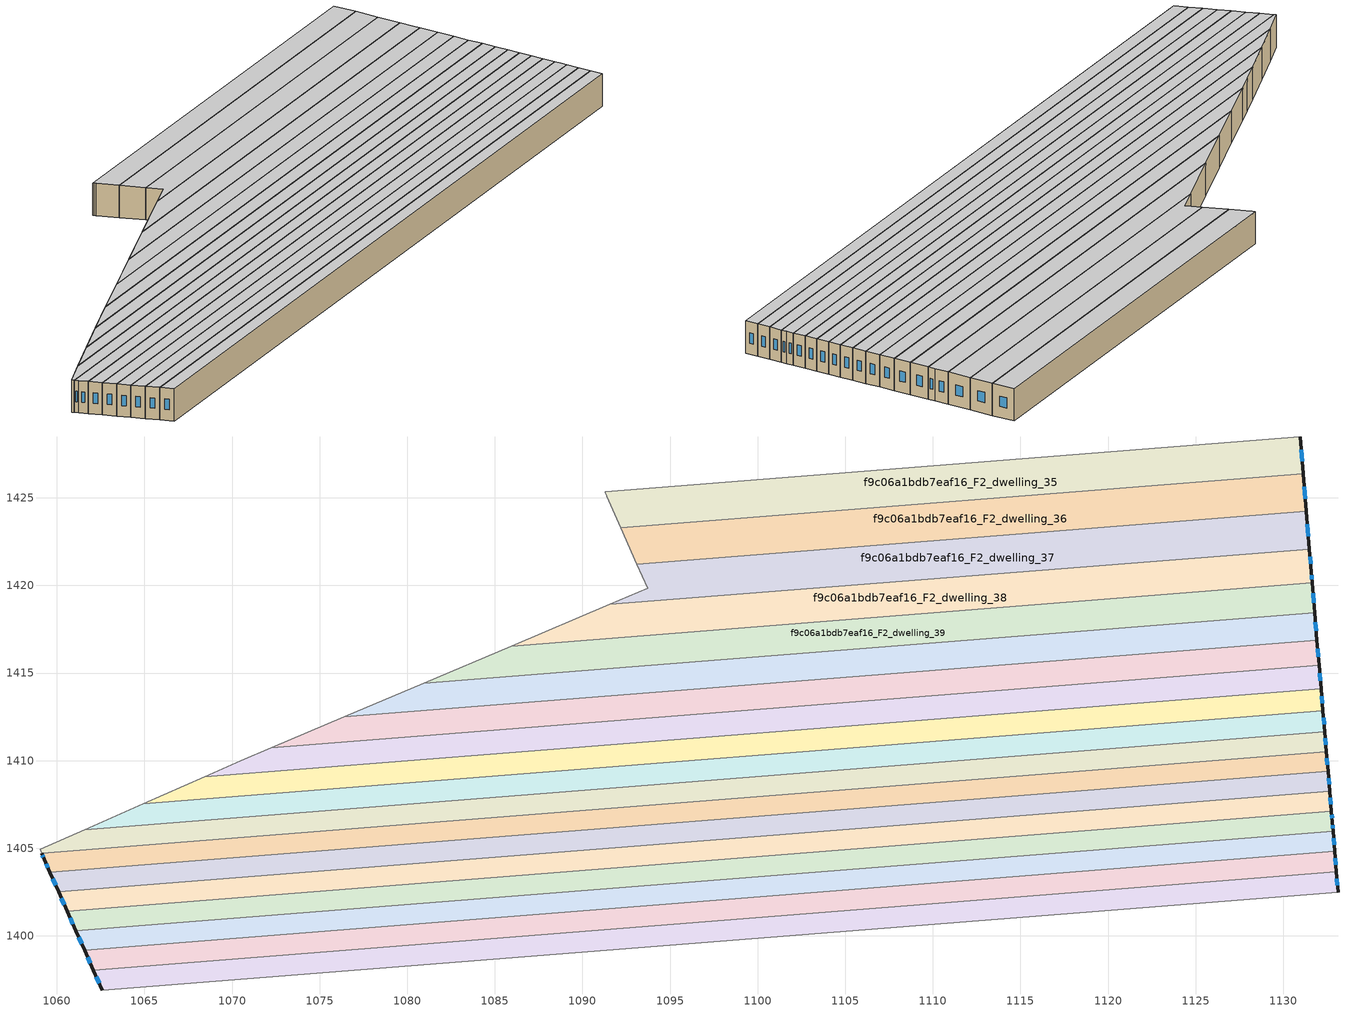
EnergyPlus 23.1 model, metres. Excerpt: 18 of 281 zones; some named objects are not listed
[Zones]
f9c06a1bdb7eaf16_F2_dwelling_35
 floor to f9c06a1bdb7eaf16_F1_dwelling_35 (EU_floor_Construction): 1130.97,1428.47 1131.14,1426.38 1092.19,1423.29 1091.4,1425.09 1091.39,1425.12 1091.31,1425.29 1091.29,1425.34 z6
 wall outside (EU_wall_Construction): 1131.14,1426.38 1130.97,1428.47 z6:9
 wall adiabatic (EU_wall_Construction): 1091.29,1425.34 1091.31,1425.29 1091.39,1425.12 1091.4,1425.09 1092.19,1423.29 z6:9
 wall to f9c06a1bdb7eaf16_F2_dwelling_34 (EU_wall_Construction): 1130.97,1428.47 1091.29,1425.34 z6:9
 wall to f9c06a1bdb7eaf16_F2_dwelling_36 (EU_wall_Construction): 1092.19,1423.29 1131.14,1426.38 z6:9
 window (EU_Window_Construction): 1131.09,1427.09 1131.03,1427.76 z7.02:7.98
 ceiling to f9c06a1bdb7eaf16_F3_dwelling_35 (EU_floor_Construction): 1131.14,1426.38 1130.97,1428.47 1091.29,1425.34 1091.31,1425.29 1091.39,1425.12 1091.4,1425.09 1092.19,1423.29 z9
f9c06a1bdb7eaf16_F2_dwelling_36
 floor to f9c06a1bdb7eaf16_F1_dwelling_36 (EU_floor_Construction): 1131.14,1426.38 1131.32,1424.24 1093.11,1421.21 1092.19,1423.29 z6
 wall outside (EU_wall_Construction): 1131.32,1424.24 1131.14,1426.38 z6:9
 wall to f9c06a1bdb7eaf16_F2_dwelling_37 (EU_wall_Construction): 1093.11,1421.21 1131.32,1424.24 z6:9
 wall adiabatic (EU_wall_Construction): 1092.19,1423.29 1093.11,1421.21 z6:9
 window (EU_Window_Construction): 1131.26,1424.96 1131.2,1425.65 z7.02:7.98
 ceiling to f9c06a1bdb7eaf16_F3_dwelling_36 (EU_floor_Construction): 1131.32,1424.24 1131.14,1426.38 1092.19,1423.29 1093.11,1421.21 z9
f9c06a1bdb7eaf16_F2_dwelling_37
 floor to f9c06a1bdb7eaf16_F1_dwelling_37 (EU_floor_Construction): 1131.32,1424.24 1131.49,1422.08 1091.55,1418.92 1093.72,1419.84 1093.11,1421.21 z6
 wall outside (EU_wall_Construction): 1131.49,1422.08 1131.32,1424.24 z6:9
 wall to f9c06a1bdb7eaf16_F2_dwelling_38 (EU_wall_Construction): 1091.55,1418.92 1131.49,1422.08 z6:9
 wall adiabatic (EU_wall_Construction): 1093.11,1421.21 1093.72,1419.84 1091.55,1418.92 z6:9
 window (EU_Window_Construction): 1131.43,1422.81 1131.38,1423.5 z7.02:7.98
 ceiling to f9c06a1bdb7eaf16_F3_dwelling_37 (EU_floor_Construction): 1131.49,1422.08 1131.32,1424.24 1093.11,1421.21 1093.72,1419.84 1091.55,1418.92 z9
f9c06a1bdb7eaf16_F2_dwelling_38
 floor to f9c06a1bdb7eaf16_F1_dwelling_38 (EU_floor_Construction): 1131.49,1422.08 1131.6,1420.79 1131.65,1420.15 1085.93,1416.53 1091.55,1418.92 z6
 wall outside (EU_wall_Construction): 1131.65,1420.15 1131.6,1420.79 1131.49,1422.08 z6:9
 wall to f9c06a1bdb7eaf16_F2_dwelling_39 (EU_wall_Construction): 1085.93,1416.53 1131.65,1420.15 z6:9
 wall adiabatic (EU_wall_Construction): 1091.55,1418.92 1085.93,1416.53 z6:9
 window (EU_Window_Construction): 1131.63,1420.37 1131.62,1420.57 / 1131.56,1421.23 1131.53,1421.64 z7.02:7.98
 ceiling to f9c06a1bdb7eaf16_F3_dwelling_38 (EU_floor_Construction): 1131.65,1420.15 1131.6,1420.79 1131.49,1422.08 1091.55,1418.92 1085.93,1416.53 z9
f9c06a1bdb7eaf16_F2_dwelling_39
 floor to f9c06a1bdb7eaf16_F1_dwelling_39 (EU_floor_Construction): 1131.65,1420.15 1131.8,1418.44 1080.94,1414.42 1085.93,1416.53 z6
 wall outside (EU_wall_Construction): 1131.8,1418.44 1131.65,1420.15 z6:9
 wall to f9c06a1bdb7eaf16_F2_dwelling_40 (EU_wall_Construction): 1080.94,1414.42 1131.8,1418.44 z6:9
 wall adiabatic (EU_wall_Construction): 1085.93,1416.53 1080.94,1414.42 z6:9
 window (EU_Window_Construction): 1131.75,1419.02 1131.7,1419.57 z7.02:7.98
 ceiling to f9c06a1bdb7eaf16_F3_dwelling_39 (EU_floor_Construction): 1131.8,1418.44 1131.65,1420.15 1085.93,1416.53 1080.94,1414.42 z9
f9c06a1bdb7eaf16_F2_dwelling_40
 floor to f9c06a1bdb7eaf16_F1_dwelling_40 (EU_floor_Construction): 1131.8,1418.44 1131.93,1416.89 1076.42,1412.5 1080.94,1414.42 z6
 wall outside (EU_wall_Construction): 1131.93,1416.89 1131.8,1418.44 z6:9
 wall to f9c06a1bdb7eaf16_F2_dwelling_41 (EU_wall_Construction): 1076.42,1412.5 1131.93,1416.89 z6:9
 wall adiabatic (EU_wall_Construction): 1080.94,1414.42 1076.42,1412.5 z6:9
 window (EU_Window_Construction): 1131.88,1417.42 1131.84,1417.91 z7.02:7.98
 ceiling to f9c06a1bdb7eaf16_F3_dwelling_40 (EU_floor_Construction): 1131.93,1416.89 1131.8,1418.44 1080.94,1414.42 1076.42,1412.5 z9
f9c06a1bdb7eaf16_F2_dwelling_41
 floor to f9c06a1bdb7eaf16_F1_dwelling_41 (EU_floor_Construction): 1131.93,1416.89 1132.05,1415.46 1072.24,1410.73 1076.42,1412.5 z6
 wall outside (EU_wall_Construction): 1132.05,1415.46 1131.93,1416.89 z6:9
 wall to f9c06a1bdb7eaf16_F2_dwelling_42 (EU_wall_Construction): 1072.24,1410.73 1132.05,1415.46 z6:9
 wall adiabatic (EU_wall_Construction): 1076.42,1412.5 1072.24,1410.73 z6:9
 window (EU_Window_Construction): 1132.01,1415.94 1131.97,1416.4 z7.02:7.98
 ceiling to f9c06a1bdb7eaf16_F3_dwelling_41 (EU_floor_Construction): 1132.05,1415.46 1131.93,1416.89 1076.42,1412.5 1072.24,1410.73 z9
f9c06a1bdb7eaf16_F2_dwelling_42
 floor to f9c06a1bdb7eaf16_F1_dwelling_42 (EU_floor_Construction): 1132.05,1415.46 1132.16,1414.12 1068.44,1409.08 1070.51,1409.99 1072.24,1410.73 z6
 wall outside (EU_wall_Construction): 1132.16,1414.12 1132.05,1415.46 z6:9
 wall to f9c06a1bdb7eaf16_F2_dwelling_43 (EU_wall_Construction): 1068.44,1409.08 1132.16,1414.12 z6:9
 wall adiabatic (EU_wall_Construction): 1072.24,1410.73 1070.51,1409.99 1068.44,1409.08 z6:9
 window (EU_Window_Construction): 1132.12,1414.57 1132.09,1415 z7.02:7.98
 ceiling to f9c06a1bdb7eaf16_F3_dwelling_42 (EU_floor_Construction): 1132.16,1414.12 1132.05,1415.46 1072.24,1410.73 1070.51,1409.99 1068.44,1409.08 z9
f9c06a1bdb7eaf16_F2_dwelling_43
 floor to f9c06a1bdb7eaf16_F1_dwelling_43 (EU_floor_Construction): 1132.16,1414.12 1132.27,1412.86 1064.93,1407.54 1068.44,1409.08 z6
 wall outside (EU_wall_Construction): 1132.27,1412.86 1132.16,1414.12 z6:9
 wall to f9c06a1bdb7eaf16_F2_dwelling_44 (EU_wall_Construction): 1064.93,1407.54 1132.27,1412.86 z6:9
 wall adiabatic (EU_wall_Construction): 1068.44,1409.08 1064.93,1407.54 z6:9
 window (EU_Window_Construction): 1132.23,1413.29 1132.2,1413.69 z7.02:7.98
 ceiling to f9c06a1bdb7eaf16_F3_dwelling_43 (EU_floor_Construction): 1132.27,1412.86 1132.16,1414.12 1068.44,1409.08 1064.93,1407.54 z9
f9c06a1bdb7eaf16_F2_dwelling_44
 floor to f9c06a1bdb7eaf16_F1_dwelling_44 (EU_floor_Construction): 1132.27,1412.86 1132.37,1411.67 1061.59,1406.07 1064.93,1407.54 z6
 wall outside (EU_wall_Construction): 1132.37,1411.67 1132.27,1412.86 z6:9
 wall to f9c06a1bdb7eaf16_F2_dwelling_45 (EU_wall_Construction): 1061.59,1406.07 1132.37,1411.67 z6:9
 wall adiabatic (EU_wall_Construction): 1064.93,1407.54 1061.59,1406.07 z6:9
 window (EU_Window_Construction): 1132.33,1412.07 1132.3,1412.45 z7.02:7.98
 ceiling to f9c06a1bdb7eaf16_F3_dwelling_44 (EU_floor_Construction): 1132.37,1411.67 1132.27,1412.86 1064.93,1407.54 1061.59,1406.07 z9
f9c06a1bdb7eaf16_F2_dwelling_45
 floor to f9c06a1bdb7eaf16_F1_dwelling_45 (EU_floor_Construction): 1132.37,1411.67 1132.46,1410.52 1059.13,1404.72 1059.04,1404.95 1061.59,1406.07 z6
 wall outside (EU_wall_Construction): 1132.46,1410.52 1132.37,1411.67 z6:9
 wall to f9c06a1bdb7eaf16_F2_dwelling_46 (EU_wall_Construction): 1059.13,1404.72 1132.46,1410.52 z6:9
 wall adiabatic (EU_wall_Construction): 1061.59,1406.07 1059.04,1404.95 1059.13,1404.72 z6:9
 window (EU_Window_Construction): 1132.43,1410.91 1132.4,1411.28 z7.02:7.98
 ceiling to f9c06a1bdb7eaf16_F3_dwelling_45 (EU_floor_Construction): 1132.46,1410.52 1132.37,1411.67 1061.59,1406.07 1059.04,1404.95 1059.13,1404.72 z9
f9c06a1bdb7eaf16_F2_dwelling_46
 floor to f9c06a1bdb7eaf16_F1_dwelling_46 (EU_floor_Construction): 1132.46,1410.52 1132.56,1409.39 1059.61,1403.63 1059.27,1404.39 1059.13,1404.72 z6
 wall outside (EU_wall_Construction): 1132.56,1409.39 1132.46,1410.52 / 1059.13,1404.72 1059.27,1404.39 1059.61,1403.63 z6:9
 wall to f9c06a1bdb7eaf16_F2_dwelling_47 (EU_wall_Construction): 1059.61,1403.63 1132.56,1409.39 z6:9
 window (EU_Window_Construction): 1132.53,1409.78 1132.5,1410.14 / 1059.39,1404.13 1059.49,1403.89 / 1059.18,1404.61 1059.22,1404.5 z7.02:7.98
 ceiling to f9c06a1bdb7eaf16_F3_dwelling_46 (EU_floor_Construction): 1132.56,1409.39 1132.46,1410.52 1059.13,1404.72 1059.27,1404.39 1059.61,1403.63 z9
f9c06a1bdb7eaf16_F2_dwelling_47
 floor to f9c06a1bdb7eaf16_F1_dwelling_47 (EU_floor_Construction): 1132.56,1409.39 1132.65,1408.26 1060.1,1402.52 1059.61,1403.63 z6
 wall outside (EU_wall_Construction): 1059.61,1403.63 1060.1,1402.52 / 1132.65,1408.26 1132.56,1409.39 z6:9
 wall to f9c06a1bdb7eaf16_F2_dwelling_48 (EU_wall_Construction): 1060.1,1402.52 1132.65,1408.26 z6:9
 window (EU_Window_Construction): 1059.78,1403.25 1059.93,1402.9 / 1132.62,1408.65 1132.59,1409.01 z7.02:7.98
 ceiling to f9c06a1bdb7eaf16_F3_dwelling_47 (EU_floor_Construction): 1132.65,1408.26 1132.56,1409.39 1059.61,1403.63 1060.1,1402.52 z9
f9c06a1bdb7eaf16_F2_dwelling_48
 floor to f9c06a1bdb7eaf16_F1_dwelling_48 (EU_floor_Construction): 1132.65,1408.26 1132.75,1407.12 1060.59,1401.41 1060.1,1402.52 z6
 wall outside (EU_wall_Construction): 1060.1,1402.52 1060.59,1401.41 / 1132.75,1407.12 1132.65,1408.26 z6:9
 wall to f9c06a1bdb7eaf16_F2_dwelling_49 (EU_wall_Construction): 1060.59,1401.41 1132.75,1407.12 z6:9
 window (EU_Window_Construction): 1060.27,1402.14 1060.42,1401.79 / 1132.72,1407.51 1132.69,1407.87 z7.02:7.98
 ceiling to f9c06a1bdb7eaf16_F3_dwelling_48 (EU_floor_Construction): 1132.75,1407.12 1132.65,1408.26 1060.1,1402.52 1060.59,1401.41 z9
f9c06a1bdb7eaf16_F2_dwelling_49
 floor to f9c06a1bdb7eaf16_F1_dwelling_49 (EU_floor_Construction): 1132.75,1407.12 1132.8,1406.49 1132.84,1405.97 1061.09,1400.3 1060.59,1401.41 z6
 wall outside (EU_wall_Construction): 1132.84,1405.97 1132.8,1406.49 1132.75,1407.12 / 1060.59,1401.41 1061.09,1400.3 z6:9
 wall to f9c06a1bdb7eaf16_F2_dwelling_50 (EU_wall_Construction): 1061.09,1400.3 1132.84,1405.97 z6:9
 window (EU_Window_Construction): 1132.83,1406.15 1132.82,1406.32 / 1060.76,1401.03 1060.92,1400.68 / 1132.78,1406.71 1132.77,1406.91 z7.02:7.98
 ceiling to f9c06a1bdb7eaf16_F3_dwelling_49 (EU_floor_Construction): 1132.84,1405.97 1132.8,1406.49 1132.75,1407.12 1060.59,1401.41 1061.09,1400.3 z9
f9c06a1bdb7eaf16_F2_dwelling_50
 floor to f9c06a1bdb7eaf16_F1_dwelling_50 (EU_floor_Construction): 1132.84,1405.97 1132.94,1404.82 1061.58,1399.17 1061.09,1400.3 z6
 wall outside (EU_wall_Construction): 1061.09,1400.3 1061.58,1399.17 / 1132.94,1404.82 1132.84,1405.97 z6:9
 wall to f9c06a1bdb7eaf16_F2_dwelling_51 (EU_wall_Construction): 1061.58,1399.17 1132.94,1404.82 z6:9
 window (EU_Window_Construction): 1061.26,1399.92 1061.41,1399.56 / 1132.91,1405.21 1132.88,1405.58 z7.02:7.98
 ceiling to f9c06a1bdb7eaf16_F3_dwelling_50 (EU_floor_Construction): 1132.94,1404.82 1132.84,1405.97 1061.09,1400.3 1061.58,1399.17 z9
f9c06a1bdb7eaf16_F2_dwelling_51
 floor to f9c06a1bdb7eaf16_F1_dwelling_51 (EU_floor_Construction): 1132.94,1404.82 1133.03,1403.66 1062.08,1398.05 1061.58,1399.17 z6
 wall outside (EU_wall_Construction): 1061.58,1399.17 1062.08,1398.05 / 1133.03,1403.66 1132.94,1404.82 z6:9
 wall to f9c06a1bdb7eaf16_F2_dwelling_52 (EU_wall_Construction): 1062.08,1398.05 1133.03,1403.66 z6:9
 window (EU_Window_Construction): 1061.75,1398.79 1061.91,1398.43 / 1133,1404.05 1132.97,1404.42 z7.02:7.98
 ceiling to f9c06a1bdb7eaf16_F3_dwelling_51 (EU_floor_Construction): 1133.03,1403.66 1132.94,1404.82 1061.58,1399.17 1062.08,1398.05 z9
f9c06a1bdb7eaf16_F2_dwelling_52
 floor to f9c06a1bdb7eaf16_F1_dwelling_52 (EU_floor_Construction): 1133.03,1403.66 1133.12,1402.49 1062.59,1396.91 1062.08,1398.05 z6
 wall outside (EU_wall_Construction): 1062.08,1398.05 1062.59,1396.91 / 1133.12,1402.49 1133.03,1403.66 z6:9
 wall to f9c06a1bdb7eaf16_F2_dwelling_53 (EU_wall_Construction): 1062.59,1396.91 1133.12,1402.49 z6:9
 window (EU_Window_Construction): 1062.26,1397.66 1062.42,1397.3 / 1133.09,1402.89 1133.06,1403.26 z7.02:7.98
 ceiling to f9c06a1bdb7eaf16_F3_dwelling_52 (EU_floor_Construction): 1133.12,1402.49 1133.03,1403.66 1062.08,1398.05 1062.59,1396.91 z9
[Building]
EU S2 Campaign: North Axis=0; Terrain=City; Solar Distribution=FullExterior
[Site:Location]
Vienna: Latitude=48; Longitude=16.5; Time Zone=1; Elevation=183
[SizingPeriod:WeatherFileDays]
AnnualSizingPeriod: Begin Month=1; Begin Day of Month=1; End Month=12; End Day of Month=31; Day of Week for Start Day=Monday; Use Weather File Daylight Saving Period=No; Use Weather File Rain and Snow Indicators=No
[MATERIAL]
EU_InternalMass_Material: Roughness=MediumRough; Thickness=0.1; Conductivity=1; Density=1800; Specific Heat=900; Thermal Absorptance=0.9; Solar Absorptance=0.7; Visible Absorptance=0.7
[MATERIAL:NOMASS] Roughness=MediumRough; Thermal Absorptance=0.9; Solar Absorptance=0.7; Visible Absorptance=0.7
Name | Thermal Resistance
EU_wall_NoMass | 0.942466
EU_floor_NoMass | 0.66527
[WINDOWMATERIAL:SIMPLEGLAZINGSYSTEM]
EU_Window_SimpleGlazing: UFactor=2.03367; Solar Heat Gain Coefficient=0.65; Visible Transmittance=0.65
[CONSTRUCTION]
EU_wall_Construction: EU_wall_NoMass
EU_floor_Construction: EU_floor_NoMass
EU_Window_Construction: EU_Window_SimpleGlazing
EU_InternalMass_Construction: EU_InternalMass_Material
[ZONE] Type=1; Multiplier=1; Ceiling Height=autocalculate; Floor Area=autocalculate; Part of Total Floor Area=Yes
Name | Volume
f9c06a1bdb7eaf16_F2_dwelling_35 | 249.289
f9c06a1bdb7eaf16_F2_dwelling_36 | 249.26
f9c06a1bdb7eaf16_F2_dwelling_37 | 249.316
f9c06a1bdb7eaf16_F2_dwelling_38 | 249.224
f9c06a1bdb7eaf16_F2_dwelling_39 | 249.376
f9c06a1bdb7eaf16_F2_dwelling_40 | 249.234
f9c06a1bdb7eaf16_F2_dwelling_41 | 249.278
f9c06a1bdb7eaf16_F2_dwelling_42 | 249.307
f9c06a1bdb7eaf16_F2_dwelling_43 | 249.322
f9c06a1bdb7eaf16_F2_dwelling_44 | 249.341
f9c06a1bdb7eaf16_F2_dwelling_45 | 249.392
f9c06a1bdb7eaf16_F2_dwelling_46 | 249.19
f9c06a1bdb7eaf16_F2_dwelling_47 | 249.394
f9c06a1bdb7eaf16_F2_dwelling_48 | 249.143
f9c06a1bdb7eaf16_F2_dwelling_49 | 249.196
f9c06a1bdb7eaf16_F2_dwelling_50 | 249.519
f9c06a1bdb7eaf16_F2_dwelling_51 | 249.311
f9c06a1bdb7eaf16_F2_dwelling_52 | 249.177
[INTERNALMASS] Construction=EU_InternalMass_Construction
Name | Zone or ZoneList | Surface Area
f9c06a1bdb7eaf16_F2_dwelling_35_EU_InternalMass | f9c06a1bdb7eaf16_F2_dwelling_35 | 83.0968
f9c06a1bdb7eaf16_F2_dwelling_36_EU_InternalMass | f9c06a1bdb7eaf16_F2_dwelling_36 | 83.087
f9c06a1bdb7eaf16_F2_dwelling_37_EU_InternalMass | f9c06a1bdb7eaf16_F2_dwelling_37 | 83.1046
f9c06a1bdb7eaf16_F2_dwelling_38_EU_InternalMass | f9c06a1bdb7eaf16_F2_dwelling_38 | 83.0747
f9c06a1bdb7eaf16_F2_dwelling_39_EU_InternalMass | f9c06a1bdb7eaf16_F2_dwelling_39 | 83.1253
f9c06a1bdb7eaf16_F2_dwelling_40_EU_InternalMass | f9c06a1bdb7eaf16_F2_dwelling_40 | 83.0782
f9c06a1bdb7eaf16_F2_dwelling_41_EU_InternalMass | f9c06a1bdb7eaf16_F2_dwelling_41 | 83.0924
f9c06a1bdb7eaf16_F2_dwelling_42_EU_InternalMass | f9c06a1bdb7eaf16_F2_dwelling_42 | 83.1025
f9c06a1bdb7eaf16_F2_dwelling_43_EU_InternalMass | f9c06a1bdb7eaf16_F2_dwelling_43 | 83.1071
f9c06a1bdb7eaf16_F2_dwelling_44_EU_InternalMass | f9c06a1bdb7eaf16_F2_dwelling_44 | 83.114
f9c06a1bdb7eaf16_F2_dwelling_45_EU_InternalMass | f9c06a1bdb7eaf16_F2_dwelling_45 | 83.1311
f9c06a1bdb7eaf16_F2_dwelling_46_EU_InternalMass | f9c06a1bdb7eaf16_F2_dwelling_46 | 83.0629
f9c06a1bdb7eaf16_F2_dwelling_47_EU_InternalMass | f9c06a1bdb7eaf16_F2_dwelling_47 | 83.1316
f9c06a1bdb7eaf16_F2_dwelling_48_EU_InternalMass | f9c06a1bdb7eaf16_F2_dwelling_48 | 83.0479
f9c06a1bdb7eaf16_F2_dwelling_49_EU_InternalMass | f9c06a1bdb7eaf16_F2_dwelling_49 | 83.0651
f9c06a1bdb7eaf16_F2_dwelling_50_EU_InternalMass | f9c06a1bdb7eaf16_F2_dwelling_50 | 83.1728
f9c06a1bdb7eaf16_F2_dwelling_51_EU_InternalMass | f9c06a1bdb7eaf16_F2_dwelling_51 | 83.1034
f9c06a1bdb7eaf16_F2_dwelling_52_EU_InternalMass | f9c06a1bdb7eaf16_F2_dwelling_52 | 83.0592
[OTHEREQUIPMENT] Fuel Type=Electricity; Design Level Calculation Method=Watts/Area; Power per Zone Floor Area=1; Fraction Latent=0; Fraction Radiant=0; Fraction Lost=0; Carbon Dioxide Generation Rate=0; EndUse Subcategory=EU_Step8_InternalGains
Name | Zone or ZoneList or Space or SpaceList | Schedule
EU_Step8_InternalGain_f9c06a1bdb7eaf16_F2_dwelling_35_f000 | f9c06a1bdb7eaf16_F2_dwelling_35 | EU_Step8_GainSchedule_f9c06a1bdb7eaf16_F2_dwelling_35_f000
EU_Step8_InternalGain_f9c06a1bdb7eaf16_F2_dwelling_36_f000 | f9c06a1bdb7eaf16_F2_dwelling_36 | EU_Step8_GainSchedule_f9c06a1bdb7eaf16_F2_dwelling_36_f000
EU_Step8_InternalGain_f9c06a1bdb7eaf16_F2_dwelling_37_f000 | f9c06a1bdb7eaf16_F2_dwelling_37 | EU_Step8_GainSchedule_f9c06a1bdb7eaf16_F2_dwelling_37_f000
EU_Step8_InternalGain_f9c06a1bdb7eaf16_F2_dwelling_38_f000 | f9c06a1bdb7eaf16_F2_dwelling_38 | EU_Step8_GainSchedule_f9c06a1bdb7eaf16_F2_dwelling_38_f000
EU_Step8_InternalGain_f9c06a1bdb7eaf16_F2_dwelling_39_f000 | f9c06a1bdb7eaf16_F2_dwelling_39 | EU_Step8_GainSchedule_f9c06a1bdb7eaf16_F2_dwelling_39_f000
EU_Step8_InternalGain_f9c06a1bdb7eaf16_F2_dwelling_40_f000 | f9c06a1bdb7eaf16_F2_dwelling_40 | EU_Step8_GainSchedule_f9c06a1bdb7eaf16_F2_dwelling_40_f000
EU_Step8_InternalGain_f9c06a1bdb7eaf16_F2_dwelling_41_f000 | f9c06a1bdb7eaf16_F2_dwelling_41 | EU_Step8_GainSchedule_f9c06a1bdb7eaf16_F2_dwelling_41_f000
EU_Step8_InternalGain_f9c06a1bdb7eaf16_F2_dwelling_42_f000 | f9c06a1bdb7eaf16_F2_dwelling_42 | EU_Step8_GainSchedule_f9c06a1bdb7eaf16_F2_dwelling_42_f000
EU_Step8_InternalGain_f9c06a1bdb7eaf16_F2_dwelling_43_f000 | f9c06a1bdb7eaf16_F2_dwelling_43 | EU_Step8_GainSchedule_f9c06a1bdb7eaf16_F2_dwelling_43_f000
EU_Step8_InternalGain_f9c06a1bdb7eaf16_F2_dwelling_44_f000 | f9c06a1bdb7eaf16_F2_dwelling_44 | EU_Step8_GainSchedule_f9c06a1bdb7eaf16_F2_dwelling_44_f000
EU_Step8_InternalGain_f9c06a1bdb7eaf16_F2_dwelling_45_f000 | f9c06a1bdb7eaf16_F2_dwelling_45 | EU_Step8_GainSchedule_f9c06a1bdb7eaf16_F2_dwelling_45_f000
EU_Step8_InternalGain_f9c06a1bdb7eaf16_F2_dwelling_46_f000 | f9c06a1bdb7eaf16_F2_dwelling_46 | EU_Step8_GainSchedule_f9c06a1bdb7eaf16_F2_dwelling_46_f000
EU_Step8_InternalGain_f9c06a1bdb7eaf16_F2_dwelling_47_f000 | f9c06a1bdb7eaf16_F2_dwelling_47 | EU_Step8_GainSchedule_f9c06a1bdb7eaf16_F2_dwelling_47_f000
EU_Step8_InternalGain_f9c06a1bdb7eaf16_F2_dwelling_48_f000 | f9c06a1bdb7eaf16_F2_dwelling_48 | EU_Step8_GainSchedule_f9c06a1bdb7eaf16_F2_dwelling_48_f000
EU_Step8_InternalGain_f9c06a1bdb7eaf16_F2_dwelling_49_f000 | f9c06a1bdb7eaf16_F2_dwelling_49 | EU_Step8_GainSchedule_f9c06a1bdb7eaf16_F2_dwelling_49_f000
EU_Step8_InternalGain_f9c06a1bdb7eaf16_F2_dwelling_50_f000 | f9c06a1bdb7eaf16_F2_dwelling_50 | EU_Step8_GainSchedule_f9c06a1bdb7eaf16_F2_dwelling_50_f000
EU_Step8_InternalGain_f9c06a1bdb7eaf16_F2_dwelling_51_f000 | f9c06a1bdb7eaf16_F2_dwelling_51 | EU_Step8_GainSchedule_f9c06a1bdb7eaf16_F2_dwelling_51_f000
EU_Step8_InternalGain_f9c06a1bdb7eaf16_F2_dwelling_52_f000 | f9c06a1bdb7eaf16_F2_dwelling_52 | EU_Step8_GainSchedule_f9c06a1bdb7eaf16_F2_dwelling_52_f000
[ZONEVENTILATION:DESIGNFLOWRATE] Schedule=EU_AlwaysOn; Design Flow Rate Calculation Method=AirChanges/Hour; Air Changes per Hour=0.530523; Ventilation Type=Natural; Fan Pressure Rise=0; Fan Total Efficiency=1; Constant Term Coefficient=1; Temperature Term Coefficient=0; Velocity Term Coefficient=0; Velocity Squared Term Coefficient=0; Minimum Indoor Temperature=-100; Maximum Indoor Temperature=100; Delta Temperature=-100; Minimum Outdoor Temperature=-100; Maximum Outdoor Temperature=100; Maximum Wind Speed=40
Name | Zone or ZoneList or Space or SpaceList
EU_ConstantAir_f9c06a1bdb7eaf16_F2_dwelling_35 | f9c06a1bdb7eaf16_F2_dwelling_35
EU_ConstantAir_f9c06a1bdb7eaf16_F2_dwelling_36 | f9c06a1bdb7eaf16_F2_dwelling_36
EU_ConstantAir_f9c06a1bdb7eaf16_F2_dwelling_37 | f9c06a1bdb7eaf16_F2_dwelling_37
EU_ConstantAir_f9c06a1bdb7eaf16_F2_dwelling_38 | f9c06a1bdb7eaf16_F2_dwelling_38
EU_ConstantAir_f9c06a1bdb7eaf16_F2_dwelling_39 | f9c06a1bdb7eaf16_F2_dwelling_39
EU_ConstantAir_f9c06a1bdb7eaf16_F2_dwelling_40 | f9c06a1bdb7eaf16_F2_dwelling_40
EU_ConstantAir_f9c06a1bdb7eaf16_F2_dwelling_41 | f9c06a1bdb7eaf16_F2_dwelling_41
EU_ConstantAir_f9c06a1bdb7eaf16_F2_dwelling_42 | f9c06a1bdb7eaf16_F2_dwelling_42
EU_ConstantAir_f9c06a1bdb7eaf16_F2_dwelling_43 | f9c06a1bdb7eaf16_F2_dwelling_43
EU_ConstantAir_f9c06a1bdb7eaf16_F2_dwelling_44 | f9c06a1bdb7eaf16_F2_dwelling_44
EU_ConstantAir_f9c06a1bdb7eaf16_F2_dwelling_45 | f9c06a1bdb7eaf16_F2_dwelling_45
EU_ConstantAir_f9c06a1bdb7eaf16_F2_dwelling_46 | f9c06a1bdb7eaf16_F2_dwelling_46
EU_ConstantAir_f9c06a1bdb7eaf16_F2_dwelling_47 | f9c06a1bdb7eaf16_F2_dwelling_47
EU_ConstantAir_f9c06a1bdb7eaf16_F2_dwelling_48 | f9c06a1bdb7eaf16_F2_dwelling_48
EU_ConstantAir_f9c06a1bdb7eaf16_F2_dwelling_49 | f9c06a1bdb7eaf16_F2_dwelling_49
EU_ConstantAir_f9c06a1bdb7eaf16_F2_dwelling_50 | f9c06a1bdb7eaf16_F2_dwelling_50
EU_ConstantAir_f9c06a1bdb7eaf16_F2_dwelling_51 | f9c06a1bdb7eaf16_F2_dwelling_51
EU_ConstantAir_f9c06a1bdb7eaf16_F2_dwelling_52 | f9c06a1bdb7eaf16_F2_dwelling_52
[HVACTEMPLATE:ZONE:IDEALLOADSAIRSYSTEM] System Availability Schedule=EU_AlwaysOn; Maximum Heating Supply Air Temperature=50; Minimum Cooling Supply Air Temperature=13; Maximum Heating Supply Air Humidity Ratio=0.0156; Minimum Cooling Supply Air Humidity Ratio=0.0077; Heating Limit=NoLimit; Cooling Limit=NoLimit; Heating Availability Schedule=EU_AlwaysOn; Cooling Availability Schedule=EU_CoolingOff; Dehumidification Control Type=ConstantSensibleHeatRatio; Cooling Sensible Heat Ratio=0.7; Dehumidification Setpoint=60; Humidification Control Type=None; Humidification Setpoint=30; Outdoor Air Method=None; Outdoor Air Flow Rate per Person=0.00944; Outdoor Air Flow Rate per Zone Floor Area=0; Outdoor Air Flow Rate per Zone=0; Demand Controlled Ventilation Type=None; Outdoor Air Economizer Type=NoEconomizer; Heat Recovery Type=None; Sensible Heat Recovery Effectiveness=0.7; Latent Heat Recovery Effectiveness=0.65
Name | Template Thermostat
f9c06a1bdb7eaf16_F2_dwelling_35 | EU_HeatOnly_f9c06a1bdb7eaf16_F2_dwelling_35
f9c06a1bdb7eaf16_F2_dwelling_36 | EU_HeatOnly_f9c06a1bdb7eaf16_F2_dwelling_36
f9c06a1bdb7eaf16_F2_dwelling_37 | EU_HeatOnly_f9c06a1bdb7eaf16_F2_dwelling_37
f9c06a1bdb7eaf16_F2_dwelling_38 | EU_HeatOnly_f9c06a1bdb7eaf16_F2_dwelling_38
f9c06a1bdb7eaf16_F2_dwelling_39 | EU_HeatOnly_f9c06a1bdb7eaf16_F2_dwelling_39
f9c06a1bdb7eaf16_F2_dwelling_40 | EU_HeatOnly_f9c06a1bdb7eaf16_F2_dwelling_40
f9c06a1bdb7eaf16_F2_dwelling_41 | EU_HeatOnly_f9c06a1bdb7eaf16_F2_dwelling_41
f9c06a1bdb7eaf16_F2_dwelling_42 | EU_HeatOnly_f9c06a1bdb7eaf16_F2_dwelling_42
f9c06a1bdb7eaf16_F2_dwelling_43 | EU_HeatOnly_f9c06a1bdb7eaf16_F2_dwelling_43
f9c06a1bdb7eaf16_F2_dwelling_44 | EU_HeatOnly_f9c06a1bdb7eaf16_F2_dwelling_44
f9c06a1bdb7eaf16_F2_dwelling_45 | EU_HeatOnly_f9c06a1bdb7eaf16_F2_dwelling_45
f9c06a1bdb7eaf16_F2_dwelling_46 | EU_HeatOnly_f9c06a1bdb7eaf16_F2_dwelling_46
f9c06a1bdb7eaf16_F2_dwelling_47 | EU_HeatOnly_f9c06a1bdb7eaf16_F2_dwelling_47
f9c06a1bdb7eaf16_F2_dwelling_48 | EU_HeatOnly_f9c06a1bdb7eaf16_F2_dwelling_48
f9c06a1bdb7eaf16_F2_dwelling_49 | EU_HeatOnly_f9c06a1bdb7eaf16_F2_dwelling_49
f9c06a1bdb7eaf16_F2_dwelling_50 | EU_HeatOnly_f9c06a1bdb7eaf16_F2_dwelling_50
f9c06a1bdb7eaf16_F2_dwelling_51 | EU_HeatOnly_f9c06a1bdb7eaf16_F2_dwelling_51
f9c06a1bdb7eaf16_F2_dwelling_52 | EU_HeatOnly_f9c06a1bdb7eaf16_F2_dwelling_52
[SIZING:ZONE] Zone Cooling Design Supply Air Temperature Input Method=SupplyAirTemperature; Zone Cooling Design Supply Air Temperature=13; Zone Heating Design Supply Air Temperature Input Method=SupplyAirTemperature; Zone Heating Design Supply Air Temperature=50; Zone Cooling Design Supply Air Humidity Ratio=0.008; Zone Heating Design Supply Air Humidity Ratio=0.008; Cooling Design Air Flow Method=DesignDay; Cooling Design Air Flow Rate=0; Cooling Minimum Air Flow per Zone Floor Area=0.000762; Cooling Minimum Air Flow=0; Cooling Minimum Air Flow Fraction=0.2; Heating Design Air Flow Method=DesignDay; Heating Design Air Flow Rate=0; Heating Maximum Air Flow per Zone Floor Area=0.002032; Heating Maximum Air Flow=0.141576; Heating Maximum Air Flow Fraction=0.3; Account for Dedicated Outdoor Air System=No; Dedicated Outdoor Air System Control Strategy=NeutralSupplyAir; Dedicated Outdoor Air Low Setpoint Temperature for Design=autosize; Dedicated Outdoor Air High Setpoint Temperature for Design=autosize; Zone Load Sizing Method=Sensible Load Only No Latent Load; Zone Latent Cooling Design Supply Air Humidity Ratio Input Method=HumidityRatioDifference; Zone Cooling Design Supply Air Humidity Ratio Difference=0.005; Zone Latent Heating Design Supply Air Humidity Ratio Input Method=HumidityRatioDifference; Zone Humidification Design Supply Air Humidity Ratio Difference=0.005
f9c06a1bdb7eaf16_F2_dwelling_35; f9c06a1bdb7eaf16_F2_dwelling_36; f9c06a1bdb7eaf16_F2_dwelling_37; f9c06a1bdb7eaf16_F2_dwelling_38; f9c06a1bdb7eaf16_F2_dwelling_39; f9c06a1bdb7eaf16_F2_dwelling_40; f9c06a1bdb7eaf16_F2_dwelling_41; f9c06a1bdb7eaf16_F2_dwelling_42; f9c06a1bdb7eaf16_F2_dwelling_43; f9c06a1bdb7eaf16_F2_dwelling_44; f9c06a1bdb7eaf16_F2_dwelling_45; f9c06a1bdb7eaf16_F2_dwelling_46; f9c06a1bdb7eaf16_F2_dwelling_47; f9c06a1bdb7eaf16_F2_dwelling_48; f9c06a1bdb7eaf16_F2_dwelling_49; f9c06a1bdb7eaf16_F2_dwelling_50; f9c06a1bdb7eaf16_F2_dwelling_51; f9c06a1bdb7eaf16_F2_dwelling_52
[SCHEDULE:CONSTANT]
Name | Hourly Value
EU_AlwaysOn | 1
EU_CoolingOff | 0
[SCHEDULE:FILE] Column Number=1; Rows to Skip at Top=0; Number of Hours of Data=8760; Column Separator=Comma; Interpolate to Timestep=No; Minutes per Item=60; Adjust Schedule for Daylight Savings=Yes
Name | File
EU_Step8_GainSchedule_f9c06a1bdb7eaf16_F2_dwelling_35_f000 | ../../schedules/f9c06a1bdb7eaf16/f9c06a1bdb7eaf16_F2_dwelling_35_f000_gain.csv
EU_Step8_GainSchedule_f9c06a1bdb7eaf16_F2_dwelling_36_f000 | ../../schedules/f9c06a1bdb7eaf16/f9c06a1bdb7eaf16_F2_dwelling_36_f000_gain.csv
EU_Step8_GainSchedule_f9c06a1bdb7eaf16_F2_dwelling_37_f000 | ../../schedules/f9c06a1bdb7eaf16/f9c06a1bdb7eaf16_F2_dwelling_37_f000_gain.csv
EU_Step8_GainSchedule_f9c06a1bdb7eaf16_F2_dwelling_38_f000 | ../../schedules/f9c06a1bdb7eaf16/f9c06a1bdb7eaf16_F2_dwelling_38_f000_gain.csv
EU_Step8_GainSchedule_f9c06a1bdb7eaf16_F2_dwelling_39_f000 | ../../schedules/f9c06a1bdb7eaf16/f9c06a1bdb7eaf16_F2_dwelling_39_f000_gain.csv
EU_Step8_GainSchedule_f9c06a1bdb7eaf16_F2_dwelling_40_f000 | ../../schedules/f9c06a1bdb7eaf16/f9c06a1bdb7eaf16_F2_dwelling_40_f000_gain.csv
EU_Step8_GainSchedule_f9c06a1bdb7eaf16_F2_dwelling_41_f000 | ../../schedules/f9c06a1bdb7eaf16/f9c06a1bdb7eaf16_F2_dwelling_41_f000_gain.csv
EU_Step8_GainSchedule_f9c06a1bdb7eaf16_F2_dwelling_42_f000 | ../../schedules/f9c06a1bdb7eaf16/f9c06a1bdb7eaf16_F2_dwelling_42_f000_gain.csv
EU_Step8_GainSchedule_f9c06a1bdb7eaf16_F2_dwelling_43_f000 | ../../schedules/f9c06a1bdb7eaf16/f9c06a1bdb7eaf16_F2_dwelling_43_f000_gain.csv
EU_Step8_GainSchedule_f9c06a1bdb7eaf16_F2_dwelling_44_f000 | ../../schedules/f9c06a1bdb7eaf16/f9c06a1bdb7eaf16_F2_dwelling_44_f000_gain.csv
EU_Step8_GainSchedule_f9c06a1bdb7eaf16_F2_dwelling_45_f000 | ../../schedules/f9c06a1bdb7eaf16/f9c06a1bdb7eaf16_F2_dwelling_45_f000_gain.csv
EU_Step8_GainSchedule_f9c06a1bdb7eaf16_F2_dwelling_46_f000 | ../../schedules/f9c06a1bdb7eaf16/f9c06a1bdb7eaf16_F2_dwelling_46_f000_gain.csv
EU_Step8_GainSchedule_f9c06a1bdb7eaf16_F2_dwelling_47_f000 | ../../schedules/f9c06a1bdb7eaf16/f9c06a1bdb7eaf16_F2_dwelling_47_f000_gain.csv
EU_Step8_GainSchedule_f9c06a1bdb7eaf16_F2_dwelling_48_f000 | ../../schedules/f9c06a1bdb7eaf16/f9c06a1bdb7eaf16_F2_dwelling_48_f000_gain.csv
EU_Step8_GainSchedule_f9c06a1bdb7eaf16_F2_dwelling_49_f000 | ../../schedules/f9c06a1bdb7eaf16/f9c06a1bdb7eaf16_F2_dwelling_49_f000_gain.csv
EU_Step8_GainSchedule_f9c06a1bdb7eaf16_F2_dwelling_50_f000 | ../../schedules/f9c06a1bdb7eaf16/f9c06a1bdb7eaf16_F2_dwelling_50_f000_gain.csv
EU_Step8_GainSchedule_f9c06a1bdb7eaf16_F2_dwelling_51_f000 | ../../schedules/f9c06a1bdb7eaf16/f9c06a1bdb7eaf16_F2_dwelling_51_f000_gain.csv
EU_Step8_GainSchedule_f9c06a1bdb7eaf16_F2_dwelling_52_f000 | ../../schedules/f9c06a1bdb7eaf16/f9c06a1bdb7eaf16_F2_dwelling_52_f000_gain.csv
